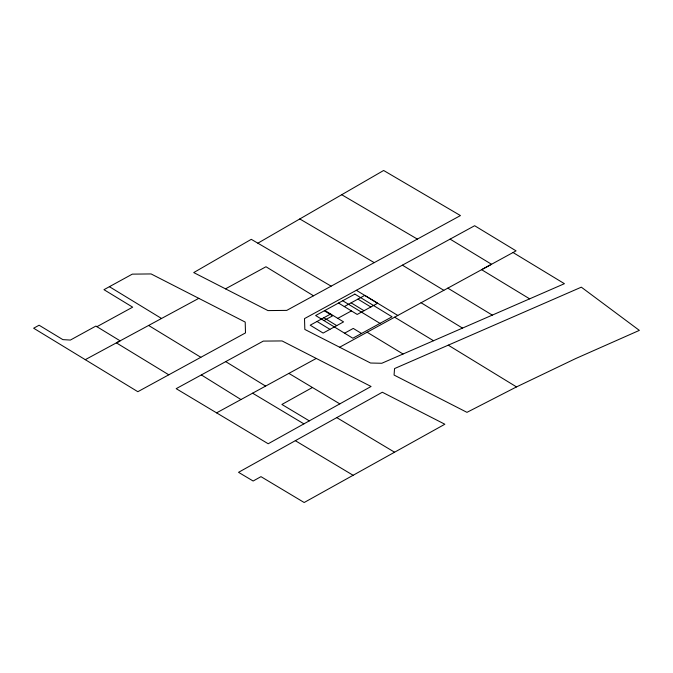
<?xml version="1.0" encoding="UTF-8"?>
<svg xmlns="http://www.w3.org/2000/svg" width="673" height="673" viewBox="0 0 673 673"><rect width="100%" height="100%" fill="white"/><g stroke="black" fill="none" stroke-linecap="round" stroke-linejoin="round"><path stroke-width="1.01" d="M257.868 243.189L383.635 170.488L460.441 215.57L286.757 310.388L267.98 310.589L193.731 272.582L251.281 239.327L331.133 286.16M303.902 423.872L268.199 443.759L176.175 388.666L263.286 341.102L282.054 340.933L371.067 386.479L303.902 423.872L252.602 393.183M295.329 440.689L382.331 392.241L444.853 424.234L304.171 502.512L260.973 476.652L253.141 481.018L238.536 472.32L295.329 440.689L353.089 475.264M312.457 387.488L281.894 404.456L309.311 420.869M168.797 374.811L116.387 342.868L120.139 340.841L95.894 326.069L70.379 340.067L62.858 339.621L39.101 325.227L33.65 328.214L137.839 391.703L245.494 332.916L245.208 322.081L151.089 273.936L132.312 274.138L103.962 289.676L132.665 307.166L96.92 326.699M225.505 288.852L265.97 266.752L313.5 295.784M330.662 314.022L310.211 325.194L323.116 333.068L343.567 321.887L324.882 310.489M344.298 306.568L364.749 295.397L377.654 303.262L357.203 314.442L338.519 303.043M323.915 320.584L332.613 315.83L324.344 310.783M337.787 318.363L351.424 310.909M344.568 333.177L353.266 328.424L361.536 333.471M216.58 412.86L316.26 358.44M339.629 347.234L516.065 250.869L474.642 225.724L304.507 318.607L304.835 329.442L370.545 363.025L381.801 363.269L564.42 283.686L513.036 252.518M85.269 359.668L198.804 298.349M516.519 386.908L466.969 412.347L394.067 375.054L394.546 368.577L581.321 287.169L639.35 330.384L575.718 358.549L516.519 386.908L448.252 345.165M341.716 194.724L417.353 239.092M299.788 218.952L374.23 262.638M288.877 373.389L339.823 403.876M336.761 417.622L394.521 452.189M450.102 239.125L491.534 264.27L481.599 269.688L529.651 298.846M447.806 288.128L492.308 315.115M402.404 265.17L443.818 290.307M356.362 290.307L397.793 315.452M394.622 317.176L433.513 340.731M342.717 300.747L380.001 323.377M367.088 332.21L403.043 354.015M357.935 299.115L370.84 306.989M351.113 302.842L364.017 310.716M323.848 317.749L336.752 325.614M317.025 321.467L329.93 329.341M109.405 286.69L161.537 318.48M148.615 325.454L200.848 357.296M421.062 302.732L462.502 328.104M225.707 361.62L265.599 386.1M201.336 374.928L240.959 399.552M354.864 294.109L315.645 315.536L352.837 338.225L392.048 316.798L354.864 294.109"/></g></svg>
